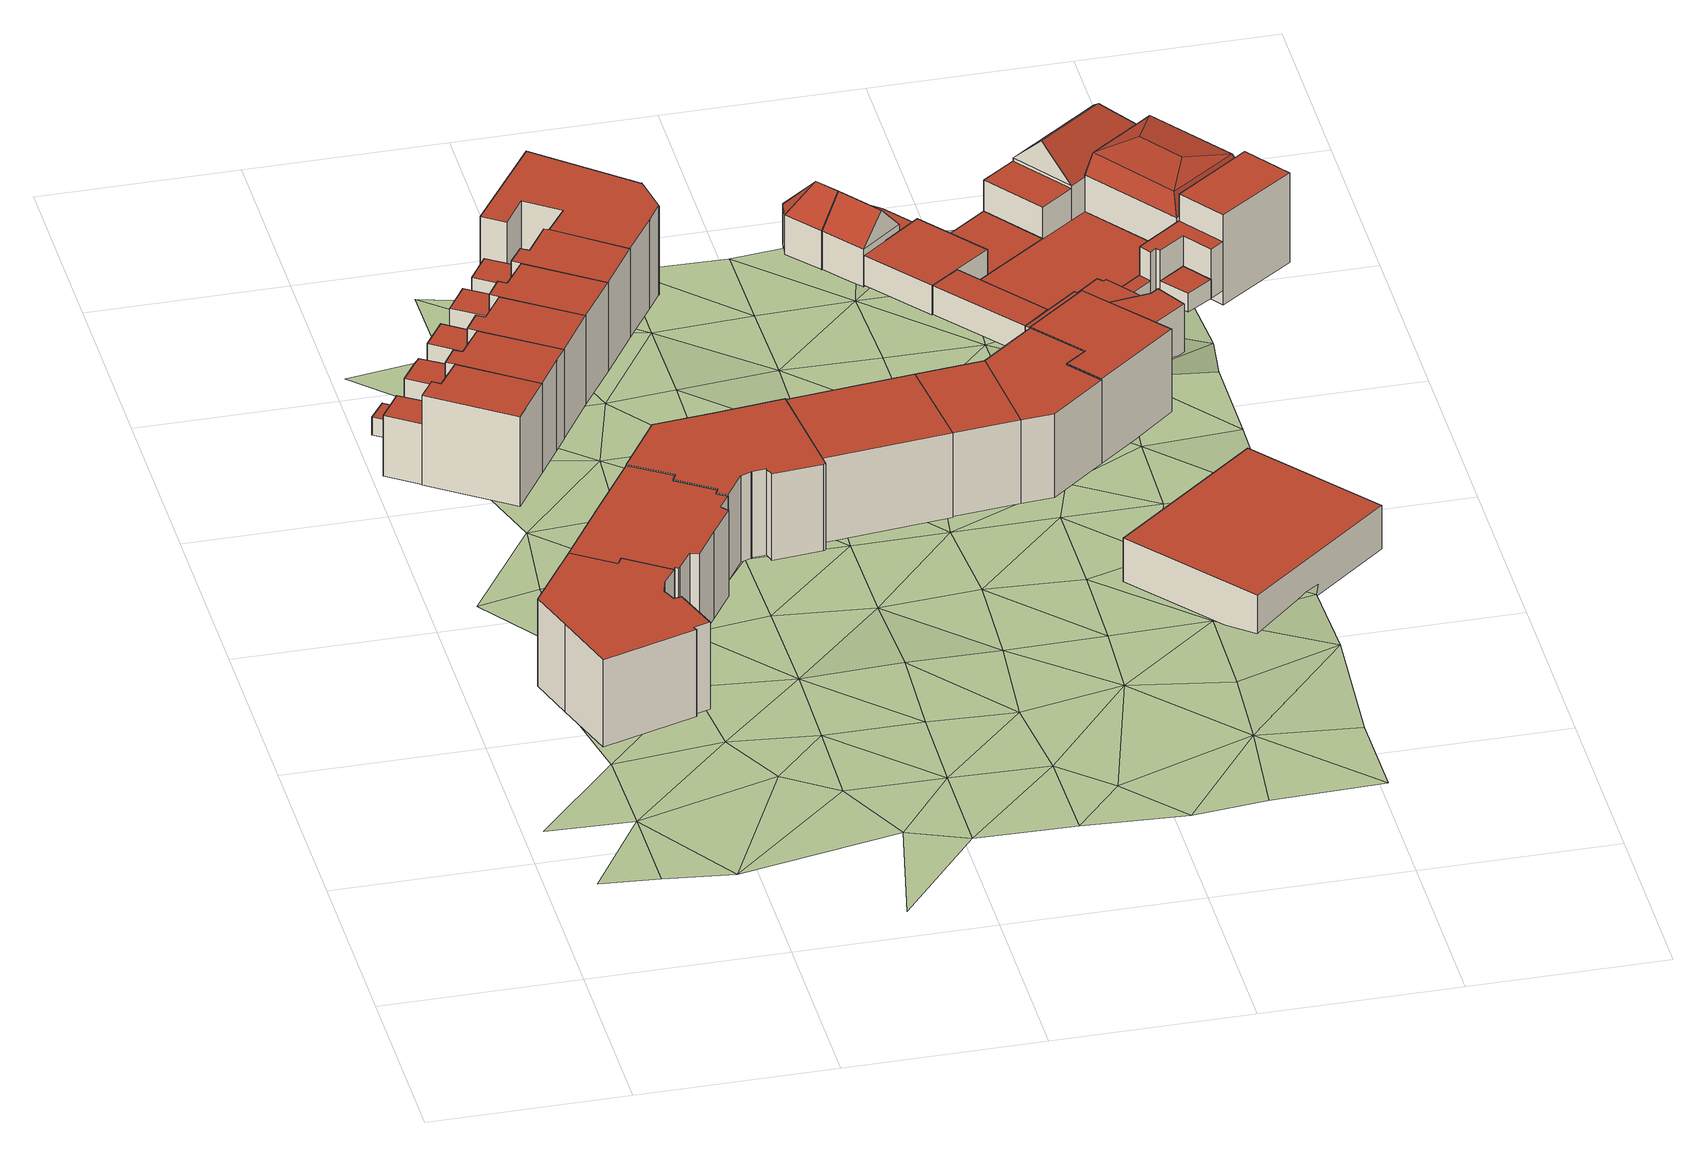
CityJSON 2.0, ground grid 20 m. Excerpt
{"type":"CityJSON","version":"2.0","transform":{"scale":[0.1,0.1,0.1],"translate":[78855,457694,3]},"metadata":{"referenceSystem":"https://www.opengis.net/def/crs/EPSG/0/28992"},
"CityObjects":{
"building1":{"type":"Building","attributes":{"RelativeEavesHeight":9.79,"AbsoluteEavesHeight":16.14,"RelativeRidgeHeight":9.79,"AbsoluteRidgeHeight":16.14,"roofType":"1000"},"geometry":[{"type":"Solid","lod":"2","boundaries":[[[[0,1,2,3]],[[1,4,5,2]],[[4,6,7,5]],[[6,8,9,7]],[[8,10,11,9]],[[10,12,13,11]],[[12,14,15,13]],[[14,16,17,15]],[[16,18,19,17]],[[18,20,21,19]],[[20,22,23,21]],[[22,24,25,23]],[[24,26,27,25]],[[26,28,29,27]],[[28,0,3,29]],[[28,26,24,22,20,18,16,14,12,10,8,6,4,1,0]],[[3,2,5,7,9,11,13,15,17,19,21,23,25,27,29]]]],"semantics":{"surfaces":[{"type":"WallSurface"},{"type":"RoofSurface","Slope":90,"Direction":0},{"type":"GroundSurface"}],"values":[[0,0,0,0,0,0,0,0,0,0,0,0,0,0,0,1,2]]}}]},
"building2":{"type":"Building","children":["building2-1","building2-2"]},
"building2-1":{"type":"BuildingPart","attributes":{"RelativeEavesHeight":10.04,"AbsoluteEavesHeight":16.35,"RelativeRidgeHeight":10.04,"AbsoluteRidgeHeight":16.35,"roofType":"1000"},"parents":["building2"],"geometry":[{"type":"Solid","lod":"2","boundaries":[[[[30,31,32,33]],[[31,34,35,32]],[[34,36,37,35]],[[36,38,39,37]],[[38,40,41,39]],[[40,30,33,41]],[[40,38,36,34,31,30]],[[33,32,35,37,39,41]]]],"semantics":{"surfaces":[{"type":"WallSurface"},{"type":"RoofSurface","Slope":90,"Direction":0},{"type":"GroundSurface"}],"values":[[0,0,0,0,0,0,1,2]]}}]},
"building2-2":{"type":"BuildingPart","attributes":{"RelativeEavesHeight":6.8,"AbsoluteEavesHeight":13.2,"RelativeRidgeHeight":6.8,"AbsoluteRidgeHeight":13.2,"roofType":"1000"},"parents":["building2"],"geometry":[{"type":"Solid","lod":"2","boundaries":[[[[42,43,44,45]],[[43,46,47,44]],[[46,48,49,47]],[[48,50,51,49]],[[50,42,45,51]],[[50,48,46,43,42]],[[45,44,47,49,51]]]],"semantics":{"surfaces":[{"type":"WallSurface"},{"type":"RoofSurface","Slope":90,"Direction":0},{"type":"GroundSurface"}],"values":[[0,0,0,0,0,1,2]]}}]},
"building3":{"type":"Building","children":["building3-1","building3-2","building3-3","building3-4"]},
"building3-1":{"type":"BuildingPart","attributes":{"RelativeEavesHeight":10.02,"AbsoluteEavesHeight":16.35,"RelativeRidgeHeight":10.02,"AbsoluteRidgeHeight":16.35,"roofType":"1000"},"parents":["building3"],"geometry":[{"type":"Solid","lod":"2","boundaries":[[[[52,53,54,55]],[[53,30,33,54]],[[30,40,41,33]],[[40,56,57,41]],[[56,58,59,57]],[[58,60,61,59]],[[60,62,63,61]],[[62,52,55,63]],[[62,60,58,56,40,30,53,52]],[[55,54,33,41,57,59,61,63]]]],"semantics":{"surfaces":[{"type":"WallSurface"},{"type":"RoofSurface","Slope":90,"Direction":9.28},{"type":"GroundSurface"}],"values":[[0,0,0,0,0,0,0,0,1,2]]}}]},
"building3-2":{"type":"BuildingPart","attributes":{"RelativeEavesHeight":5.88,"AbsoluteEavesHeight":12.35,"RelativeRidgeHeight":5.88,"AbsoluteRidgeHeight":12.35,"roofType":"1000"},"parents":["building3"],"geometry":[{"type":"Solid","lod":"2","boundaries":[[[[64,65,66,67]],[[65,68,69,66]],[[68,70,71,69]],[[70,72,73,71]],[[72,64,67,73]],[[72,70,68,65,64]],[[67,66,69,71,73]]]],"semantics":{"surfaces":[{"type":"WallSurface"},{"type":"RoofSurface","Slope":90,"Direction":42.53},{"type":"GroundSurface"}],"values":[[0,0,0,0,0,1,2]]}}]},
"building3-3":{"type":"BuildingPart","attributes":{"RelativeEavesHeight":1.97,"AbsoluteEavesHeight":8.45,"RelativeRidgeHeight":1.97,"AbsoluteRidgeHeight":8.45,"roofType":"1000"},"parents":["building3"],"geometry":[{"type":"Solid","lod":"2","boundaries":[[[[74,75,76,77]],[[75,78,79,76]],[[78,80,81,79]],[[80,74,77,81]],[[80,78,75,74]],[[77,76,79,81]]]],"semantics":{"surfaces":[{"type":"WallSurface"},{"type":"RoofSurface","Slope":90,"Direction":0},{"type":"GroundSurface"}],"values":[[0,0,0,0,1,2]]}}]},
"building3-4":{"type":"BuildingPart","attributes":{"RelativeEavesHeight":7.11,"AbsoluteEavesHeight":13.55,"RelativeRidgeHeight":7.11,"AbsoluteRidgeHeight":13.55,"roofType":"1000"},"parents":["building3"],"geometry":[{"type":"Solid","lod":"2","boundaries":[[[[82,83,84,85]],[[83,86,87,84]],[[86,88,89,87]],[[88,90,91,89]],[[90,92,93,91]],[[92,94,95,93]],[[94,82,85,95]],[[94,92,90,88,86,83,82]],[[85,84,87,89,91,93,95]]]],"semantics":{"surfaces":[{"type":"WallSurface"},{"type":"RoofSurface","Slope":90,"Direction":111.69},{"type":"GroundSurface"}],"values":[[0,0,0,0,0,0,0,1,2]]}}]},
"building4":{"type":"Building","attributes":{"RelativeEavesHeight":9.75,"AbsoluteEavesHeight":16.14,"RelativeRidgeHeight":9.75,"AbsoluteRidgeHeight":16.14,"roofType":"1000"},"geometry":[{"type":"Solid","lod":"2","boundaries":[[[[96,97,98,99]],[[97,100,101,98]],[[100,102,103,101]],[[102,104,105,103]],[[104,106,107,105]],[[106,18,108,107]],[[18,16,109,108]],[[16,14,110,109]],[[14,12,111,110]],[[12,112,113,111]],[[112,114,115,113]],[[114,116,117,115]],[[116,118,119,117]],[[118,120,121,119]],[[120,122,123,121]],[[122,124,125,123]],[[124,126,127,125]],[[126,128,129,127]],[[128,96,99,129]],[[128,126,124,122,120,118,116,114,112,12,14,16,18,106,104,102,100,97,96]],[[99,98,101,103,105,107,108,109,110,111,113,115,117,119,121,123,125,127,129]]]],"semantics":{"surfaces":[{"type":"WallSurface"},{"type":"RoofSurface","Slope":90,"Direction":0},{"type":"GroundSurface"}],"values":[[0,0,0,0,0,0,0,0,0,0,0,0,0,0,0,0,0,0,0,1,2]]}}]},
"building5":{"type":"Building","children":["building5-1","building5-2"]},
"building5-1":{"type":"BuildingPart","attributes":{"RelativeEavesHeight":9.97,"AbsoluteEavesHeight":16.35,"RelativeRidgeHeight":9.97,"AbsoluteRidgeHeight":16.35,"roofType":"1000"},"parents":["building5"],"geometry":[{"type":"Solid","lod":"2","boundaries":[[[[130,52,131,132]],[[52,133,134,131]],[[133,135,136,134]],[[135,137,138,136]],[[137,139,140,138]],[[139,130,132,140]],[[139,137,135,133,52,130]],[[132,131,134,136,138,140]]]],"semantics":{"surfaces":[{"type":"WallSurface"},{"type":"RoofSurface","Slope":90,"Direction":12.06},{"type":"GroundSurface"}],"values":[[0,0,0,0,0,0,1,2]]}}]},
"building5-2":{"type":"BuildingPart","attributes":{"RelativeEavesHeight":7.17,"AbsoluteEavesHeight":13.7,"RelativeRidgeHeight":7.17,"AbsoluteRidgeHeight":13.7,"roofType":"1000"},"parents":["building5"],"geometry":[{"type":"Solid","lod":"2","boundaries":[[[[141,142,143,144]],[[142,145,146,143]],[[145,147,148,146]],[[147,149,150,148]],[[149,141,144,150]],[[149,147,145,142,141]],[[144,143,146,148,150]]]],"semantics":{"surfaces":[{"type":"WallSurface"},{"type":"RoofSurface","Slope":90,"Direction":0},{"type":"GroundSurface"}],"values":[[0,0,0,0,0,1,2]]}}]},
"building6":{"type":"Building","children":["building6-1","building6-2"]},
"building6-1":{"type":"BuildingPart","attributes":{"RelativeEavesHeight":9.96,"AbsoluteEavesHeight":16.35,"RelativeRidgeHeight":9.96,"AbsoluteRidgeHeight":16.35,"roofType":"1000"},"parents":["building6"],"geometry":[{"type":"Solid","lod":"2","boundaries":[[[[151,130,132,152]],[[130,153,154,132]],[[153,155,156,154]],[[155,157,158,156]],[[157,159,160,158]],[[159,151,152,160]],[[159,157,155,153,130,151]],[[152,132,154,156,158,160]]]],"semantics":{"surfaces":[{"type":"WallSurface"},{"type":"RoofSurface","Slope":90,"Direction":12.42},{"type":"GroundSurface"}],"values":[[0,0,0,0,0,0,1,2]]}}]},
"building6-2":{"type":"BuildingPart","attributes":{"RelativeEavesHeight":7.33,"AbsoluteEavesHeight":13.89,"RelativeRidgeHeight":7.33,"AbsoluteRidgeHeight":13.89,"roofType":"1000"},"parents":["building6"],"geometry":[{"type":"Solid","lod":"2","boundaries":[[[[161,162,163,164]],[[162,165,166,163]],[[165,167,168,166]],[[167,169,170,168]],[[169,161,164,170]],[[169,167,165,162,161]],[[164,163,166,168,170]]]],"semantics":{"surfaces":[{"type":"WallSurface"},{"type":"RoofSurface","Slope":90,"Direction":0},{"type":"GroundSurface"}],"values":[[0,0,0,0,0,1,2]]}}]},
"building7":{"type":"Building","attributes":{"RelativeEavesHeight":9.73,"AbsoluteEavesHeight":16.15,"RelativeRidgeHeight":9.73,"AbsoluteRidgeHeight":16.15,"roofType":"1000"},"geometry":[{"type":"Solid","lod":"2","boundaries":[[[[171,172,173,174]],[[172,175,176,173]],[[175,177,178,176]],[[177,179,180,178]],[[179,181,182,180]],[[181,183,184,182]],[[183,185,186,184]],[[185,187,125,186]],[[187,188,123,125]],[[188,189,121,123]],[[189,190,119,121]],[[190,191,117,119]],[[191,192,115,117]],[[192,193,194,115]],[[193,195,196,194]],[[195,197,198,196]],[[197,171,174,198]],[[197,195,193,192,191,190,189,188,187,185,183,181,179,177,175,172,171]],[[174,173,176,178,180,182,184,186,125,123,121,119,117,115,194,196,198]]]],"semantics":{"surfaces":[{"type":"WallSurface"},{"type":"RoofSurface","Slope":90,"Direction":0},{"type":"GroundSurface"}],"values":[[0,0,0,0,0,0,0,0,0,0,0,0,0,0,0,0,0,1,2]]}}]},
"building8":{"type":"Building","children":["building8-1","building8-2"]},
"building8-1":{"type":"BuildingPart","attributes":{"RelativeEavesHeight":9.95,"AbsoluteEavesHeight":16.35,"RelativeRidgeHeight":9.95,"AbsoluteRidgeHeight":16.35,"roofType":"1000"},"parents":["building8"],"geometry":[{"type":"Solid","lod":"2","boundaries":[[[[199,151,152,200]],[[151,201,202,152]],[[201,203,204,202]],[[203,205,206,204]],[[205,207,208,206]],[[207,209,210,208]],[[209,199,200,210]],[[209,207,205,203,201,151,199]],[[200,152,202,204,206,208,210]]]],"semantics":{"surfaces":[{"type":"WallSurface"},{"type":"RoofSurface","Slope":90,"Direction":0},{"type":"GroundSurface"}],"values":[[0,0,0,0,0,0,0,1,2]]}}]},
"building8-2":{"type":"BuildingPart","attributes":{"RelativeEavesHeight":7,"AbsoluteEavesHeight":13.59,"RelativeRidgeHeight":7,"AbsoluteRidgeHeight":13.59,"roofType":"1000"},"parents":["building8"],"geometry":[{"type":"Solid","lod":"2","boundaries":[[[[211,212,213,214]],[[212,215,216,213]],[[215,217,218,216]],[[217,219,220,218]],[[219,211,214,220]],[[219,217,215,212,211]],[[214,213,216,218,220]]]],"semantics":{"surfaces":[{"type":"WallSurface"},{"type":"RoofSurface","Slope":90,"Direction":0},{"type":"GroundSurface"}],"values":[[0,0,0,0,0,1,2]]}}]},
"building9":{"type":"Building","attributes":{"RelativeEavesHeight":9.95,"AbsoluteEavesHeight":16.35,"RelativeRidgeHeight":9.95,"AbsoluteRidgeHeight":16.35,"roofType":"1000"},"geometry":[{"type":"Solid","lod":"2","boundaries":[[[[221,222,223,224]],[[222,225,226,223]],[[225,199,200,226]],[[199,209,210,200]],[[209,227,228,210]],[[227,229,230,228]],[[229,231,232,230]],[[231,233,234,232]],[[233,235,236,234]],[[235,237,238,236]],[[237,239,240,238]],[[239,221,224,240]],[[239,237,235,233,231,229,227,209,199,225,222,221]],[[224,223,226,200,210,228,230,232,234,236,238,240]]]],"semantics":{"surfaces":[{"type":"WallSurface"},{"type":"RoofSurface","Slope":90,"Direction":0},{"type":"GroundSurface"}],"values":[[0,0,0,0,0,0,0,0,0,0,0,0,1,2]]}}]},
"building10":{"type":"Building","attributes":{"RelativeEavesHeight":9.59,"AbsoluteEavesHeight":16.15,"RelativeRidgeHeight":9.59,"AbsoluteRidgeHeight":16.15,"roofType":"1000"},"geometry":[{"type":"Solid","lod":"2","boundaries":[[[[241,242,243,244]],[[242,245,246,243]],[[245,247,248,246]],[[247,241,244,248]],[[247,245,242,241]],[[244,243,246,248]]]],"semantics":{"surfaces":[{"type":"WallSurface"},{"type":"RoofSurface","Slope":90,"Direction":0},{"type":"GroundSurface"}],"values":[[0,0,0,0,1,2]]}}]},
"building11":{"type":"Building","attributes":{"RelativeEavesHeight":9.48,"AbsoluteEavesHeight":16.14,"RelativeRidgeHeight":9.48,"AbsoluteRidgeHeight":16.14,"roofType":"1000"},"geometry":[{"type":"Solid","lod":"2","boundaries":[[[[249,241,250,251]],[[241,247,252,250]],[[247,253,254,252]],[[253,249,251,254]],[[253,247,241,249]],[[251,250,252,254]]]],"semantics":{"surfaces":[{"type":"WallSurface"},{"type":"RoofSurface","Slope":90,"Direction":0},{"type":"GroundSurface"}],"values":[[0,0,0,0,1,2]]}}]},
"building12":{"type":"Building","attributes":{"RelativeEavesHeight":9.43,"AbsoluteEavesHeight":16.14,"RelativeRidgeHeight":9.43,"AbsoluteRidgeHeight":16.14,"roofType":"1000"},"geometry":[{"type":"Solid","lod":"2","boundaries":[[[[255,256,257,258]],[[256,249,251,257]],[[249,253,254,251]],[[253,259,260,254]],[[259,261,262,260]],[[261,263,264,262]],[[263,265,266,264]],[[265,255,258,266]],[[265,263,261,259,253,249,256,255]],[[258,257,251,254,260,262,264,266]]]],"semantics":{"surfaces":[{"type":"WallSurface"},{"type":"RoofSurface","Slope":90,"Direction":0},{"type":"GroundSurface"}],"values":[[0,0,0,0,0,0,0,0,1,2]]}}]},
"building13":{"type":"Building","children":["building13-1","building13-2","building13-3"]},
"building13-1":{"type":"BuildingPart","attributes":{"RelativeEavesHeight":2.41,"AbsoluteEavesHeight":8.51,"RelativeRidgeHeight":2.41,"AbsoluteRidgeHeight":8.51,"roofType":"1000"},"parents":["building13"],"geometry":[{"type":"Solid","lod":"2","boundaries":[[[[267,268,269,270]],[[268,271,272,269]],[[271,273,274,272]],[[273,275,276,274]],[[275,277,278,276]],[[277,279,280,278]],[[279,281,282,280]],[[281,267,270,282]],[[281,279,277,275,273,271,268,267]],[[270,269,272,274,276,278,280,282]]]],"semantics":{"surfaces":[{"type":"WallSurface"},{"type":"RoofSurface","Slope":90,"Direction":183.27},{"type":"GroundSurface"}],"values":[[0,0,0,0,0,0,0,0,1,2]]}}]},
"building13-2":{"type":"BuildingPart","attributes":{"RelativeEavesHeight":4.47,"AbsoluteEavesHeight":10.71,"RelativeRidgeHeight":7.43,"AbsoluteRidgeHeight":13.67,"roofType":"1130"},"parents":["building13"],"geometry":[{"type":"Solid","lod":"2","boundaries":[[[[283,284,285,286]],[[284,287,288,285]],[[287,289,290,288]],[[289,283,286,290]],[[287,284,291]],[[283,289,292]],[[284,283,292,291]],[[289,287,291,292]],[[286,285,288,290]]]],"semantics":{"surfaces":[{"type":"WallSurface"},{"type":"RoofSurface","Slope":25.6,"Direction":322.8},{"type":"RoofSurface","Slope":42.43,"Direction":230.66},{"type":"RoofSurface","Slope":42.79,"Direction":51.59},{"type":"GroundSurface"}],"values":[[0,0,0,0,1,0,2,3,4]]}}]},
"building13-3":{"type":"BuildingPart","attributes":{"RelativeEavesHeight":4.54,"AbsoluteEavesHeight":10.71,"RelativeRidgeHeight":7.5,"AbsoluteRidgeHeight":13.67,"roofType":"1070"},"parents":["building13"],"geometry":[{"type":"Solid","lod":"2","boundaries":[[[[284,293,294,285]],[[293,295,296,294]],[[295,297,298,296]],[[297,287,288,298]],[[287,284,285,288]],[[293,284,291]],[[295,293,291]],[[297,295,291]],[[287,297,291]],[[284,287,291]],[[285,294,296,298,288]]]],"semantics":{"surfaces":[{"type":"WallSurface"},{"type":"RoofSurface","Slope":44.99,"Direction":277.76},{"type":"RoofSurface","Slope":20.3,"Direction":5.82},{"type":"RoofSurface","Slope":42.49,"Direction":323.22},{"type":"RoofSurface","Slope":43.07,"Direction":52.15},{"type":"RoofSurface","Slope":-25.6,"Direction":142.79},{"type":"GroundSurface"}],"values":[[0,0,0,0,0,1,2,3,4,5,6]]}}]},
"building14":{"type":"Building","children":["building14-1","building14-2"]},
"building14-1":{"type":"BuildingPart","attributes":{"RelativeEavesHeight":4.3,"AbsoluteEavesHeight":10.71,"RelativeRidgeHeight":7.26,"AbsoluteRidgeHeight":13.67,"roofType":"1030"},"parents":["building14"],"geometry":[{"type":"Solid","lod":"2","boundaries":[[[[289,299,300,301]],[[299,302,303,300]],[[302,283,304,303]],[[283,289,301,304]],[[302,299,305]],[[289,283,292]],[[299,289,292,305]],[[283,302,305,292]],[[301,300,303,304]]]],"semantics":{"surfaces":[{"type":"WallSurface"},{"type":"RoofSurface","Slope":42.22,"Direction":51.99},{"type":"RoofSurface","Slope":42.22,"Direction":231.68},{"type":"GroundSurface"}],"values":[[0,0,0,0,0,0,1,2,3]]}}]},
"building14-2":{"type":"BuildingPart","attributes":{"RelativeEavesHeight":3,"AbsoluteEavesHeight":9.41,"RelativeRidgeHeight":3,"AbsoluteRidgeHeight":9.41,"roofType":"1000"},"parents":["building14"],"geometry":[{"type":"Solid","lod":"2","boundaries":[[[[306,307,308,301]],[[307,309,310,308]],[[309,311,312,310]],[[311,313,300,312]],[[313,306,301,300]],[[313,311,309,307,306]],[[301,308,310,312,300]]]],"semantics":{"surfaces":[{"type":"WallSurface"},{"type":"RoofSurface","Slope":90,"Direction":0},{"type":"GroundSurface"}],"values":[[0,0,0,0,0,1,2]]}}]},
"building15":{"type":"Building","attributes":{"RelativeEavesHeight":4.87,"AbsoluteEavesHeight":11.36,"RelativeRidgeHeight":4.87,"AbsoluteRidgeHeight":11.36,"roofType":"1000"},"geometry":[{"type":"Solid","lod":"2","boundaries":[[[[314,315,316,317]],[[315,318,319,316]],[[318,320,321,319]],[[320,314,317,321]],[[320,318,315,314]],[[317,316,319,321]]]],"semantics":{"surfaces":[{"type":"WallSurface"},{"type":"RoofSurface","Slope":90,"Direction":0},{"type":"GroundSurface"}],"values":[[0,0,0,0,1,2]]}}]},
"building16":{"type":"Building","children":["building16-1","building16-2"]},
"building16-1":{"type":"BuildingPart","attributes":{"RelativeEavesHeight":9.43,"AbsoluteEavesHeight":16.16,"RelativeRidgeHeight":9.43,"AbsoluteRidgeHeight":16.16,"roofType":"1000"},"parents":["building16"],"geometry":[{"type":"Solid","lod":"2","boundaries":[[[[322,323,258,324]],[[323,325,266,258]],[[325,326,264,266]],[[326,327,262,264]],[[327,328,329,262]],[[328,330,331,329]],[[330,322,324,331]],[[330,328,327,326,325,323,322]],[[324,258,266,264,262,329,331]]]],"semantics":{"surfaces":[{"type":"WallSurface"},{"type":"RoofSurface","Slope":90,"Direction":0},{"type":"GroundSurface"}],"values":[[0,0,0,0,0,0,0,1,2]]}}]},
"building16-2":{"type":"BuildingPart","attributes":{"RelativeEavesHeight":2.48,"AbsoluteEavesHeight":9.64,"RelativeRidgeHeight":2.48,"AbsoluteRidgeHeight":9.64,"roofType":"1000"},"parents":["building16"],"geometry":[{"type":"Solid","lod":"2","boundaries":[[[[332,333,334,335]],[[333,336,337,334]],[[336,338,339,337]],[[338,340,341,339]],[[340,332,335,341]],[[340,338,336,333,332]],[[335,334,337,339,341]]]],"semantics":{"surfaces":[{"type":"WallSurface"},{"type":"RoofSurface","Slope":90,"Direction":0},{"type":"GroundSurface"}],"values":[[0,0,0,0,0,1,2]]}}]},
"building17":{"type":"Building","attributes":{"RelativeEavesHeight":3.52,"AbsoluteEavesHeight":10.04,"RelativeRidgeHeight":3.52,"AbsoluteRidgeHeight":10.04,"roofType":"1000"},"geometry":[{"type":"Solid","lod":"2","boundaries":[[[[342,343,344,345]],[[343,346,347,344]],[[346,348,349,347]],[[348,342,345,349]],[[348,346,343,342]],[[345,344,347,349]]]],"semantics":{"surfaces":[{"type":"WallSurface"},{"type":"RoofSurface","Slope":90,"Direction":0},{"type":"GroundSurface"}],"values":[[0,0,0,0,1,2]]}}]},
"building18":{"type":"Building","children":["building18-1","building18-2","building18-3","building18-4"]},
"building18-1":{"type":"BuildingPart","attributes":{"RelativeEavesHeight":3.38,"AbsoluteEavesHeight":10.04,"RelativeRidgeHeight":3.38,"AbsoluteRidgeHeight":10.04,"roofType":"1000"},"parents":["building18"],"geometry":[{"type":"Solid","lod":"2","boundaries":[[[[350,351,352,353]],[[351,354,355,352]],[[354,356,357,355]],[[356,350,353,357]],[[356,354,351,350]],[[353,352,355,357]]]],"semantics":{"surfaces":[{"type":"WallSurface"},{"type":"RoofSurface","Slope":90,"Direction":0},{"type":"GroundSurface"}],"values":[[0,0,0,0,1,2]]}}]},
"building18-2":{"type":"BuildingPart","attributes":{"RelativeEavesHeight":7.27,"AbsoluteEavesHeight":11,"RelativeRidgeHeight":10.78,"AbsoluteRidgeHeight":14.5,"roofType":"1130"},"parents":["building18"],"geometry":[{"type":"Solid","lod":"2","boundaries":[[[[358,359,360,361]],[[359,362,363,360]],[[362,364,365,363]],[[364,358,361,365]],[[362,359,366]],[[358,364,367]],[[359,358,367,366]],[[364,362,366,367]],[[361,360,363,365]]]],"semantics":{"surfaces":[{"type":"WallSurface"},{"type":"RoofSurface","Slope":45,"Direction":53.67},{"type":"RoofSurface","Slope":45.93,"Direction":323.25},{"type":"RoofSurface","Slope":45.93,"Direction":143.57},{"type":"GroundSurface"}],"values":[[0,0,0,0,1,0,2,3,4]]}}]},
"building18-3":{"type":"BuildingPart","attributes":{"RelativeEavesHeight":0.672,"AbsoluteEavesHeight":7.23,"RelativeRidgeHeight":0.672,"AbsoluteRidgeHeight":7.23,"roofType":"1000"},"parents":["building18"],"geometry":[{"type":"Solid","lod":"2","boundaries":[[[[368,369,370,371]],[[369,372,373,370]],[[372,374,375,373]],[[374,368,371,375]],[[374,372,369,368]],[[371,370,373,375]]]],"semantics":{"surfaces":[{"type":"WallSurface"},{"type":"RoofSurface","Slope":90,"Direction":0},{"type":"GroundSurface"}],"values":[[0,0,0,0,1,2]]}}]},
"building18-4":{"type":"BuildingPart","attributes":{"RelativeEavesHeight":4.6,"AbsoluteEavesHeight":10.7,"RelativeRidgeHeight":4.6,"AbsoluteRidgeHeight":10.7,"roofType":"1000"},"parents":["building18"],"geometry":[{"type":"Solid","lod":"2","boundaries":[[[[376,377,378,379]],[[377,380,381,378]],[[380,382,383,381]],[[382,376,379,383]],[[382,380,377,376]],[[379,378,381,383]]]],"semantics":{"surfaces":[{"type":"WallSurface"},{"type":"RoofSurface","Slope":90,"Direction":0},{"type":"GroundSurface"}],"values":[[0,0,0,0,1,2]]}}]},
"building19":{"type":"Building","children":["building19-1","building19-2","building19-3"]},
"building19-1":{"type":"BuildingPart","attributes":{"RelativeEavesHeight":3.25,"AbsoluteEavesHeight":10.04,"RelativeRidgeHeight":3.25,"AbsoluteRidgeHeight":10.04,"roofType":"1000"},"parents":["building19"],"geometry":[{"type":"Solid","lod":"2","boundaries":[[[[343,350,384,385]],[[350,386,387,384]],[[386,388,389,387]],[[388,343,385,389]],[[388,386,350,343]],[[385,384,387,389]]]],"semantics":{"surfaces":[{"type":"WallSurface"},{"type":"RoofSurface","Slope":90,"Direction":0},{"type":"GroundSurface"}],"values":[[0,0,0,0,1,2]]}}]},
"building19-2":{"type":"BuildingPart","attributes":{"RelativeEavesHeight":0.483,"AbsoluteEavesHeight":7.23,"RelativeRidgeHeight":0.483,"AbsoluteRidgeHeight":7.23,"roofType":"1000"},"parents":["building19"],"geometry":[{"type":"Solid","lod":"2","boundaries":[[[[390,391,392,393]],[[391,394,395,392]],[[394,396,397,395]],[[396,398,399,397]],[[398,400,401,399]],[[400,402,403,401]],[[402,390,393,403]],[[402,400,398,396,394,391,390]],[[393,392,395,397,399,401,403]]]],"semantics":{"surfaces":[{"type":"WallSurface"},{"type":"RoofSurface","Slope":90,"Direction":0},{"type":"GroundSurface"}],"values":[[0,0,0,0,0,0,0,1,2]]}}]},
"building19-3":{"type":"BuildingPart","attributes":{"RelativeEavesHeight":7.55,"AbsoluteEavesHeight":11.27,"RelativeRidgeHeight":10.36,"AbsoluteRidgeHeight":14.08,"roofType":"1060"},"parents":["building19"],"geometry":[{"type":"Solid","lod":"2","boundaries":[[[[404,405,406,363]],[[405,407,408,406]],[[407,409,410,408]],[[409,404,363,410]],[[405,404,411,412]],[[407,405,412,413]],[[409,407,413,414]],[[404,409,414,411]],[[412,411,415,416]],[[413,412,416]],[[414,413,416,415]],[[411,414,415]],[[363,406,408,410]]]],"semantics":{"surfaces":[{"type":"WallSurface"},{"type":"RoofSurface","Slope":16.85,"Direction":53.61},{"type":"RoofSurface","Slope":25.39,"Direction":143.71},{"type":"RoofSurface","Slope":24.11,"Direction":233.37},{"type":"RoofSurface","Slope":4.93,"Direction":323.58},{"type":"RoofSurface","Slope":80.17,"Direction":53.45},{"type":"RoofSurface","Slope":74.28,"Direction":143.85},{"type":"RoofSurface","Slope":80.06,"Direction":233.47},{"type":"RoofSurface","Slope":72.98,"Direction":323.46},{"type":"GroundSurface"}],"values":[[0,0,0,0,1,2,3,4,5,6,7,8,9]]}}]},
"building20":{"type":"Building","children":["building20-1","building20-2","building20-3","building20-4","building20-5","building20-6"]},
"building20-1":{"type":"BuildingPart","attributes":{"RelativeEavesHeight":5.41,"AbsoluteEavesHeight":10.43,"RelativeRidgeHeight":5.41,"AbsoluteRidgeHeight":10.43,"roofType":"1000"},"parents":["building20"],"geometry":[{"type":"Solid","lod":"2","boundaries":[[[[417,418,419,420]],[[418,421,422,419]],[[421,423,424,422]],[[423,425,426,424]],[[425,427,428,426]],[[427,429,430,428]],[[429,431,432,430]],[[431,433,434,432]],[[433,435,436,434]],[[435,417,420,436]],[[435,433,431,429,427,425,423,421,418,417]],[[420,419,422,424,426,428,430,432,434,436]]]],"semantics":{"surfaces":[{"type":"WallSurface"},{"type":"RoofSurface","Slope":90,"Direction":0},{"type":"GroundSurface"}],"values":[[0,0,0,0,0,0,0,0,0,0,1,2]]}}]},
"building20-2":{"type":"BuildingPart","attributes":{"RelativeEavesHeight":10.17,"AbsoluteEavesHeight":13.83,"RelativeRidgeHeight":10.17,"AbsoluteRidgeHeight":13.83,"roofType":"1000"},"parents":["building20"],"geometry":[{"type":"Solid","lod":"2","boundaries":[[[[437,438,406,439]],[[438,440,441,406]],[[440,442,443,441]],[[442,437,439,443]],[[442,440,438,437]],[[439,406,441,443]]]],"semantics":{"surfaces":[{"type":"WallSurface"},{"type":"RoofSurface","Slope":90,"Direction":0},{"type":"GroundSurface"}],"values":[[0,0,0,0,1,2]]}}]},
"building20-3":{"type":"BuildingPart","attributes":{"RelativeEavesHeight":2.16,"AbsoluteEavesHeight":7.43,"RelativeRidgeHeight":2.16,"AbsoluteRidgeHeight":7.43,"roofType":"1000"},"parents":["building20"],"geometry":[{"type":"Solid","lod":"2","boundaries":[[[[444,445,446,447]],[[445,448,449,446]],[[448,450,451,449]],[[450,444,447,451]],[[450,448,445,444]],[[447,446,449,451]]]],"semantics":{"surfaces":[{"type":"WallSurface"},{"type":"RoofSurface","Slope":90,"Direction":255.96},{"type":"GroundSurface"}],"values":[[0,0,0,0,1,2]]}}]},
"building20-4":{"type":"BuildingPart","attributes":{"RelativeEavesHeight":5.52,"AbsoluteEavesHeight":10.83,"RelativeRidgeHeight":5.52,"AbsoluteRidgeHeight":10.83,"roofType":"1000"},"parents":["building20"],"geometry":[{"type":"Solid","lod":"2","boundaries":[[[[452,453,454,455]],[[453,456,451,454]],[[456,457,449,451]],[[457,458,446,449]],[[458,459,460,446]],[[459,461,462,460]],[[461,463,464,462]],[[463,452,455,464]],[[463,461,459,458,457,456,453,452]],[[455,454,451,449,446,460,462,464]]]],"semantics":{"surfaces":[{"type":"WallSurface"},{"type":"RoofSurface","Slope":90,"Direction":180},{"type":"GroundSurface"}],"values":[[0,0,0,0,0,0,0,0,1,2]]}}]},
"building20-5":{"type":"BuildingPart","attributes":{"RelativeEavesHeight":2.46,"AbsoluteEavesHeight":7.63,"RelativeRidgeHeight":2.46,"AbsoluteRidgeHeight":7.63,"roofType":"1000"},"parents":["building20"],"geometry":[{"type":"Solid","lod":"2","boundaries":[[[[465,466,467,468]],[[466,469,470,467]],[[469,471,472,470]],[[471,473,474,472]],[[473,475,476,474]],[[475,465,468,476]],[[475,473,471,469,466,465]],[[468,467,470,472,474,476]]]],"semantics":{"surfaces":[{"type":"WallSurface"},{"type":"RoofSurface","Slope":90,"Direction":0},{"type":"GroundSurface"}],"values":[[0,0,0,0,0,0,1,2]]}}]},
"building20-6":{"type":"BuildingPart","attributes":{"RelativeEavesHeight":4.2,"AbsoluteEavesHeight":9.63,"RelativeRidgeHeight":4.2,"AbsoluteRidgeHeight":9.63,"roofType":"1000"},"parents":["building20"],"geometry":[{"type":"Solid","lod":"2","boundaries":[[[[477,478,479,480]],[[478,481,482,479]],[[481,483,484,482]],[[483,485,486,484]],[[485,487,488,486]],[[487,477,480,488]],[[487,485,483,481,478,477]],[[480,479,482,484,486,488]]]],"semantics":{"surfaces":[{"type":"WallSurface"},{"type":"RoofSurface","Slope":90,"Direction":0},{"type":"GroundSurface"}],"values":[[0,0,0,0,0,0,1,2]]}}]},
"terrain1":{"type":"TINRelief","geometry":[{"type":"CompositeSurface","lod":"2","boundaries":[[[489,490,491]],[[492,491,493]],[[491,490,494]],[[493,491,495]],[[491,494,496]],[[497,493,498]],[[499,500,501]],[[500,497,498]],[[491,496,495]],[[493,495,498]],[[499,501,502]],[[494,503,496]],[[501,500,504]],[[494,505,503]],[[500,498,506]],[[502,501,504]],[[500,506,504]],[[495,496,507]],[[498,495,508]],[[509,510,511]],[[496,503,507]],[[512,502,513]],[[502,504,514]],[[506,498,508]],[[505,515,516]],[[495,507,508]],[[510,512,513]],[[502,514,513]],[[503,505,517]],[[507,503,517]],[[504,506,518]],[[506,508,519]],[[511,510,520]],[[514,504,518]],[[505,516,517]],[[506,519,518]],[[508,507,521]],[[510,513,522]],[[523,511,520]],[[507,517,521]],[[510,522,520]],[[513,514,524]],[[514,518,524]],[[519,508,525]],[[508,521,526]],[[523,520,527]],[[517,516,528]],[[522,513,529]],[[508,526,525]],[[513,524,529]],[[518,519,530]],[[516,531,528]],[[521,517,532]],[[519,525,530]],[[524,518,530]],[[520,522,533]],[[526,521,532]],[[517,528,532]],[[522,529,534]],[[527,520,533]],[[522,534,533]],[[531,535,528]],[[525,526,536]],[[529,524,537]],[[524,530,538]],[[526,532,536]],[[534,529,537]],[[527,533,539]],[[535,531,540]],[[524,538,537]],[[530,525,541]],[[525,536,542]],[[532,528,543]],[[533,534,544]],[[528,535,543]],[[538,530,541]],[[525,542,541]],[[534,537,544]],[[536,532,543]],[[539,533,545]],[[533,544,545]],[[535,540,546]],[[542,536,547]],[[537,538,548]],[[538,541,549]],[[536,543,547]],[[543,535,546]],[[544,537,548]],[[539,545,550]],[[538,549,548]],[[540,551,546]],[[541,542,552]],[[542,547,553]],[[545,544,554]],[[542,553,552]],[[544,548,555]],[[549,541,556]],[[550,545,554]],[[547,543,557]],[[543,546,558]],[[544,555,554]],[[541,552,556]],[[553,547,557]],[[546,551,559]],[[543,558,557]],[[548,549,560]],[[552,553,561]],[[549,556,560]],[[555,548,562]],[[550,554,563]],[[553,557,561]],[[558,546,564]],[[554,555,562]],[[546,559,565]],[[548,560,562]],[[556,552,566]],[[552,561,566]],[[557,558,564]],[[546,565,564]],[[560,556,567]],[[554,562,568]],[[561,557,569]],[[563,554,570]],[[556,566,567]],[[554,568,570]],[[557,564,569]],[[562,560,571]],[[566,561,572]],[[560,567,571]],[[568,562,573]],[[561,569,574]],[[567,566,572]],[[562,571,573]],[[561,574,572]],[[570,568,575]],[[568,573,575]],[[571,567,576]],[[567,572,576]],[[570,575,577]],[[573,571,578]],[[571,576,579]],[[575,573,580]],[[571,579,578]],[[573,578,580]],[[577,575,580]]]}]}
},
"vertices":[
[210,378,131],[193,373,131],[193,373,33],[210,378,33],[195,369,131],[195,369,33],[98,339,131],[98,339,33],[77,405,131],[77,405,33],[62,453,131],[62,453,33],[108,522,131],[108,522,33],[149,494,131],[149,494,33],[154,502,131],[154,502,33],[198,472,131],[198,472,33],[184,453,131],[184,453,33],[180,438,131],[180,438,33],[181,437,131],[181,437,33],[186,425,131],[186,425,33],[194,426,131],[194,426,33],
[148,801,134],[115,751,134],[115,751,33],[148,801,33],[34,807,134],[34,807,33],[48,828,134],[48,828,33],[56,822,134],[56,822,33],[76,851,134],[76,851,33],
[34,807,102],[2,829,102],[2,829,34],[34,807,34],[22,859,102],[22,859,34],[45,844,102],[45,844,34],[48,828,102],[48,828,34],
[181,852,134],[170,835,134],[170,835,33],[181,852,33],[68,856,134],[68,856,33],[80,875,134],[80,875,33],[88,870,134],[88,870,33],[109,901,134],[109,901,33],
[80,886,94],[96,911,94],[96,911,35],[80,886,35],[109,901,94],[109,901,35],[88,870,94],[88,870,35],[80,875,94],[80,875,35],
[7,897,55],[22,918,55],[22,918,35],[7,897,35],[48,900,55],[48,900,35],[34,879,55],[34,879,35],
[48,900,106],[55,909,106],[55,909,34],[48,900,34],[78,894,106],[78,894,34],[80,886,106],[80,886,34],[80,875,106],[80,875,34],[68,856,106],[68,856,34],[34,879,106],[34,879,34],
[248,524,131],[227,492,131],[227,492,34],[248,524,34],[218,495,131],[218,495,34],[204,475,131],[204,475,34],[202,473,131],[202,473,34],[199,475,131],[199,475,34],[198,472,34],[154,502,34],[149,494,34],[108,522,34],[151,588,131],[151,588,34],[194,653,131],[194,653,34],[235,626,131],[235,626,34],[231,618,131],[231,618,34],[268,593,131],[268,593,34],[265,587,131],[265,587,34],[275,581,131],[275,581,34],[264,565,131],[264,565,34],[270,557,131],[270,557,34],
[214,903,134],[181,852,34],[214,903,34],[101,907,134],[101,907,34],[114,927,134],[114,927,34],[122,922,134],[122,922,34],[142,952,134],[142,952,34],
[101,907,107],[68,930,107],[68,930,35],[101,907,35],[88,960,107],[88,960,35],[112,943,107],[112,943,35],[114,927,107],[114,927,35],
[247,952,134],[247,952,34],[134,958,134],[134,958,34],[147,978,134],[147,978,34],[155,973,134],[155,973,34],[175,1002,134],[175,1002,34],
[134,958,109],[101,980,109],[101,980,36],[134,958,36],[121,1010,109],[121,1010,36],[145,994,109],[145,994,36],[147,978,109],[147,978,36],
[375,622,132],[376,612,132],[376,612,34],[375,622,34],[374,611,132],[374,611,34],[323,606,132],[323,606,34],[320,616,132],[320,616,34],[306,615,132],[306,615,34],[305,614,132],[305,614,34],[294,610,132],[294,610,34],[275,581,132],[265,587,132],[268,593,132],[231,618,132],[235,626,132],[194,653,132],[233,713,132],[233,713,34],[295,719,132],[295,719,34],[364,727,132],[364,727,34],
[280,1003,134],[280,1003,34],[167,1008,134],[167,1008,34],[180,1027,134],[180,1027,34],[188,1022,134],[188,1022,34],[209,1054,134],[209,1054,34],[214,1052,134],[214,1052,34],
[167,1008,106],[134,1030,106],[134,1030,36],[167,1008,36],[153,1059,106],[153,1059,36],[177,1043,106],[177,1043,36],[180,1027,106],[180,1027,36],
[323,1066,134],[322,1066,134],[322,1066,34],[323,1066,34],[309,1046,134],[309,1046,34],[234,1080,134],[234,1080,34],[199,1104,134],[199,1104,34],[178,1072,134],[178,1072,34],[156,1088,134],[156,1088,34],[223,1185,134],[223,1185,34],[315,1108,134],[315,1108,34],[316,1108,134],[316,1108,34],
[504,636,131],[375,622,131],[375,622,36],[504,636,36],[364,727,131],[364,727,36],[492,741,131],[492,741,36],
[571,643,131],[504,636,37],[571,643,37],[492,741,37],[561,748,131],[561,748,37],
[660,691,131],[604,646,131],[604,646,37],[660,691,37],[593,774,131],[593,774,37],[615,792,131],[615,792,37],[656,741,131],[656,741,37],[634,724,131],[634,724,37],
[489,1151,55],[500,1160,55],[500,1160,31],[489,1151,31],[506,1153,55],[506,1153,31],[516,1160,55],[516,1160,31],[530,1139,55],[530,1139,31],[522,1133,55],[522,1133,31],[534,1119,55],[534,1119,31],[522,1109,55],[522,1109,31],
[481,1074,77],[453,1108,77],[453,1108,32],[481,1074,32],[497,1141,77],[497,1141,32],[522,1109,77],[522,1109,32],[484,1113,107],[501,1092,107],
[456,1127,77],[456,1127,32],[457,1127,77],[457,1127,32],[489,1151,77],[489,1151,32],
[554,1068,77],[554,1068,34],[522,1109,34],[512,1035,77],[512,1035,34],[481,1074,34],[533,1051,107],
[522,1109,64],[540,1124,64],[540,1124,34],[549,1117,64],[549,1117,34],[575,1084,64],[575,1084,34],[554,1068,64],
[783,617,84],[883,494,84],[883,494,35],[783,617,35],[735,373,84],[735,373,35],[635,496,84],[635,496,35],
[743,758,132],[660,691,132],[743,758,37],[634,724,132],[656,741,132],[615,792,132],[670,836,132],[670,836,37],[676,841,132],[676,841,37],
[676,841,66],[691,851,66],[691,851,42],[676,841,42],[695,848,66],[695,848,42],[718,817,66],[718,817,42],[704,806,66],[704,806,42],
[657,853,70],[632,885,70],[632,885,35],[657,853,35],[690,931,70],[690,931,35],[715,900,70],[715,900,35],
[563,971,70],[512,1035,70],[512,1035,37],[563,971,37],[575,1084,70],[575,1084,37],[627,1018,70],[627,1018,37],
[682,1148,80],[776,1218,80],[776,1218,7],[682,1148,7],[819,1159,80],[819,1159,7],[725,1090,80],[725,1090,7],[769,1168,115],[703,1119,115],
[627,1018,42],[583,1074,42],[583,1074,36],[627,1018,36],[648,1123,42],[648,1123,36],[691,1065,42],[691,1065,36],
[648,1123,77],[682,1148,77],[682,1148,31],[648,1123,31],[725,1090,77],[725,1090,31],[691,1065,77],[691,1065,31],
[563,971,38],[632,885,38],[592,992,70],[592,992,38],[659,907,70],[659,907,38],
[592,992,42],[740,1101,42],[740,1101,37],[592,992,37],[807,1011,42],[807,1011,37],[722,948,42],[722,948,37],[717,953,42],[717,953,37],[690,931,42],[690,931,37],[659,907,42],[659,907,37],
[819,1159,83],[886,1069,83],[886,1069,7],[807,1011,83],[807,1011,7],[740,1101,83],[740,1101,7],[815,1154,104],[875,1073,104],[808,1024,104],[749,1105,104],[795,1111,111],[826,1069,111],
[766,912,74],[784,881,74],[784,881,20],[766,912,20],[724,837,74],[724,837,20],[709,858,74],[709,858,20],[695,848,74],[695,848,20],[691,851,74],[691,851,20],[670,836,74],[670,836,20],[657,853,74],[657,853,20],[715,900,74],[715,900,20],[758,906,74],[758,906,20],
[810,1013,108],[886,1069,108],[810,1013,7],[919,1024,108],[919,1024,7],[842,969,108],[842,969,7],
[802,941,44],[781,968,44],[781,968,23],[802,941,23],[808,987,44],[808,987,23],[828,959,44],[828,959,23],
[810,1013,78],[842,969,78],[842,969,23],[810,1013,23],[828,959,78],[808,987,78],[781,968,78],[778,972,78],[778,972,23],[772,967,78],[772,967,23],[764,979,78],[764,979,23],
[764,979,46],[772,967,46],[772,967,22],[764,979,22],[742,944,46],[742,944,22],[766,912,46],[766,912,22],[758,906,46],[758,906,22],[725,950,46],[725,950,22],
[758,906,66],[715,900,66],[715,900,24],[758,906,24],[690,931,66],[690,931,24],[717,953,66],[717,953,24],[722,948,66],[722,948,24],[725,950,66],[725,950,24],
[40,114,34],[100,110,33],[100,210,33],[11,212,34],[99,309,33],[171,100,34],[211,320,34],[246,252,34],[79,407,34],[201,414,36],[38,598,32],[99,509,34],[101,611,33],[111,706,33],[299,214,34],[191,621,35],[338,133,34],[219,502,36],[301,310,34],[302,407,34],[4,993,36],[101,898,35],[99,1008,36],[67,841,34],[205,809,33],[199,711,34],[311,2,35],[399,109,34],[399,213,34],[298,610,37],[300,512,37],[188,1031,36],[401,310,34],[232,900,34],[98,1108,36],[309,715,35],[400,501,38],[405,412,34],[202,1079,36],[500,210,34],[300,808,34],[399,610,37],[501,106,34],[490,305,34],[301,1006,34],[302,909,33],[551,162,35],[499,410,34],[400,808,36],[405,726,36],[301,1110,36],[607,100,34],[495,609,38],[502,509,38],[596,327,34],[401,911,38],[401,1010,35],[694,216,35],[600,412,34],[502,810,36],[509,727,37],[400,1109,35],[683,106,35],[601,610,38],[602,507,35],[498,1010,37],[501,911,37],[619,665,38],[701,412,35],[700,309,34],[799,111,34],[601,810,37],[678,531,35],[599,909,38],[526,1124,34],[800,311,59],[798,205,35],[700,610,38],[702,708,39],[606,1008,39],[800,409,52],[595,1105,38],[713,819,43],[800,610,36],[685,931,40],[847,552,35],[701,1010,41],[800,711,41],[736,1090,40],[817,903,10],[800,809,42],[797,1011,42]
]}
